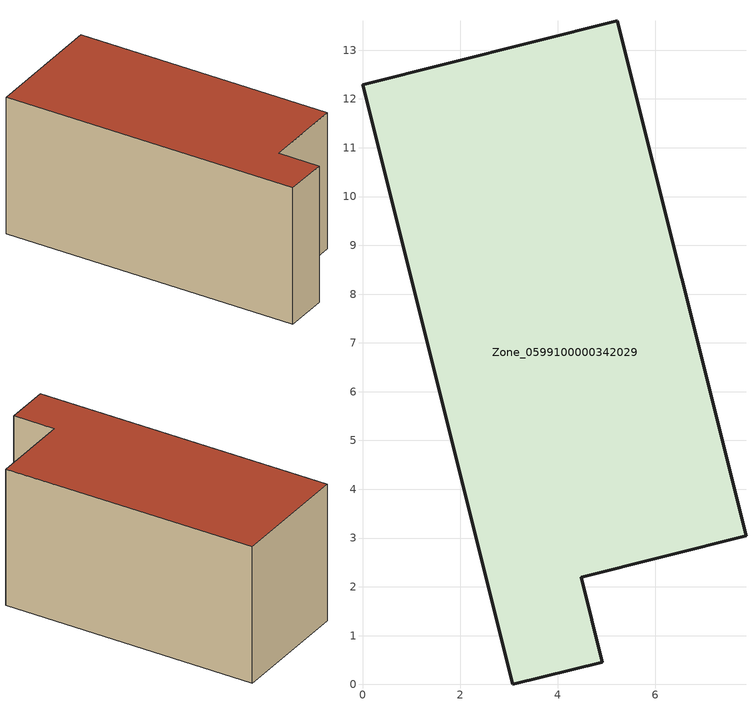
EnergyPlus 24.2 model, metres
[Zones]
Zone_0599100000342029
 floor ground (C_G): 0,12.29 5.22,13.61 7.86,3.05 4.48,2.2 4.91,0.46 3.08,0 z0
 wall outside (C_F): 3.08,0 4.91,0.46 4.48,2.2 7.86,3.05 5.22,13.61 0,12.29 3.08,0 z0:5.98
 roof outside (C_R): 5.22,13.61 0,12.29 3.08,0 4.91,0.46 4.48,2.2 7.86,3.05 z5.98
[BUILDING]
Pand.0599100000342029: North Axis=0; Terrain=City; Loads Convergence Tolerance Value=0.04; Temperature Convergence Tolerance Value=0.4; Solar Distribution=FullExterior; Maximum Number of Warmup Days=25; Minimum Number of Warmup Days=1
[Site:Location]
Rotterdam.The.Hague.AP_ZH_NLD Design_Conditions: Latitude=51.96; Longitude=4.45; Time Zone=1; Elevation=-4.5
[SITE:GROUNDTEMPERATURE:BUILDINGSURFACE]
18, 18, 18, 18, 18, 18, 18, 18, 18, 18, 18, 18
[MATERIAL] Thermal Absorptance=0.9; Solar Absorptance=0.7; Visible Absorptance=0.7
Name | Roughness | Thickness | Conductivity | Density | Specific Heat
G.TC.1992-2005 | MediumSmooth | 0.15 | 0.06 | 540 | 1210
F.TC.1992-2005 | Rough | 0.3 | 0.12 | 1920 | 840
R.TC.1992-2005 | MediumRough | 0.2 | 0.08 | 1500 | 1000
[CONSTRUCTION]
C_G: G.TC.1992-2005
C_F: F.TC.1992-2005
C_R: R.TC.1992-2005
[ZONE]
Zone_0599100000342029: Type=1; Multiplier=1; Ceiling Height=Autocalculate; Volume=Autocalculate; Floor Area=autocalculate; Part of Total Floor Area=Yes
[ZONEINFILTRATION:DESIGNFLOWRATE]
Infil_Zone_0599100000342029: Zone or ZoneList or Space or SpaceList=Zone_0599100000342029; Schedule=AlwaysOn; Design Flow Rate Calculation Method=Flow/Area; Flow Rate per Floor Area=0.0015; Constant Term Coefficient=1; Temperature Term Coefficient=0; Velocity Term Coefficient=0; Velocity Squared Term Coefficient=0
[HVACTEMPLATE:ZONE:IDEALLOADSAIRSYSTEM]
Zone_0599100000342029: Maximum Heating Supply Air Temperature=50; Minimum Cooling Supply Air Temperature=13; Maximum Heating Supply Air Humidity Ratio=0.0156; Minimum Cooling Supply Air Humidity Ratio=0.0077; Heating Limit=NoLimit; Cooling Limit=NoLimit; Dehumidification Control Type=ConstantSensibleHeatRatio; Cooling Sensible Heat Ratio=0.7; Dehumidification Setpoint=60; Humidification Control Type=None; Humidification Setpoint=30; Outdoor Air Method=None; Outdoor Air Flow Rate per Person=0.00944; Outdoor Air Flow Rate per Zone Floor Area=0; Outdoor Air Flow Rate per Zone=0; Demand Controlled Ventilation Type=None; Outdoor Air Economizer Type=NoEconomizer; Heat Recovery Type=None; Sensible Heat Recovery Effectiveness=0.7; Latent Heat Recovery Effectiveness=0.65
[ZONECONTROL:THERMOSTAT]
ThermostatControl_Zone_0599100000342029: Zone or ZoneList=Zone_0599100000342029; Control Type Schedule=DualSetpointControlType; Control 1=Thermostat_Zone_0599100000342029; Temperature Difference Between Cutout And Setpoint=0
[THERMOSTATSETPOINT:DUALSETPOINT]
Thermostat_Zone_0599100000342029: Heating Setpoint Temperature Schedule=HeatingSetpoint_Zone_0599100000342029; Cooling Setpoint Temperature Schedule=CoolingSetpoint_Zone_0599100000342029
[SCHEDULE:COMPACT]
HeatingSetpoint_Zone_0599100000342029: Through: 12/31, For: AllDays, Until: 24:00, 21
CoolingSetpoint_Zone_0599100000342029: Through: 12/31, For: AllDays, Until: 24:00, 24
DualSetpointControlType: Through: 12/31, For: AllDays, Until: 24:00, 4
AlwaysOn: Through: 12/31, For: AllDays, Until: 24:00, 1
